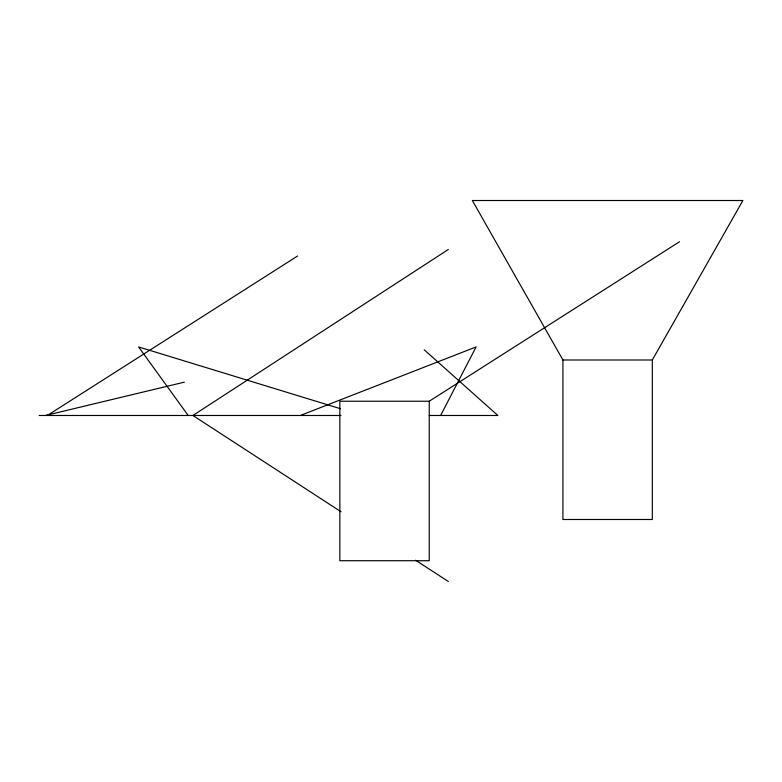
<?xml version="1.0" encoding="UTF-8"?>
<svg xmlns="http://www.w3.org/2000/svg" width="782" height="782" viewBox="0 0 782 782"><rect width="100%" height="100%" fill="white"/><g stroke="black" fill="none" stroke-linecap="round" stroke-linejoin="round"><path stroke-width="1.17" d="M440.618 415.486L476.091 346.944L300.308 415.486M652.315 359.994L742.9 200.505L472.348 200.505L562.923 359.994L562.923 519.492L652.315 519.492L652.315 359.994L562.923 359.994M448.33 249.468L192.919 415.486L341.06 511.77M47.311 415.486L297.61 255.988M429.24 401.225L429.24 560.723L339.847 560.723L339.847 401.225L429.24 401.225L679.538 241.726M45.473 415.486L184.357 382.154M39.1 415.486L340.972 415.486M429.25 415.486L497.86 415.486L424.206 349.789M340.424 408.703L138.61 346.944L188.188 415.486M415.643 560.244L448.33 581.495"/></g></svg>
